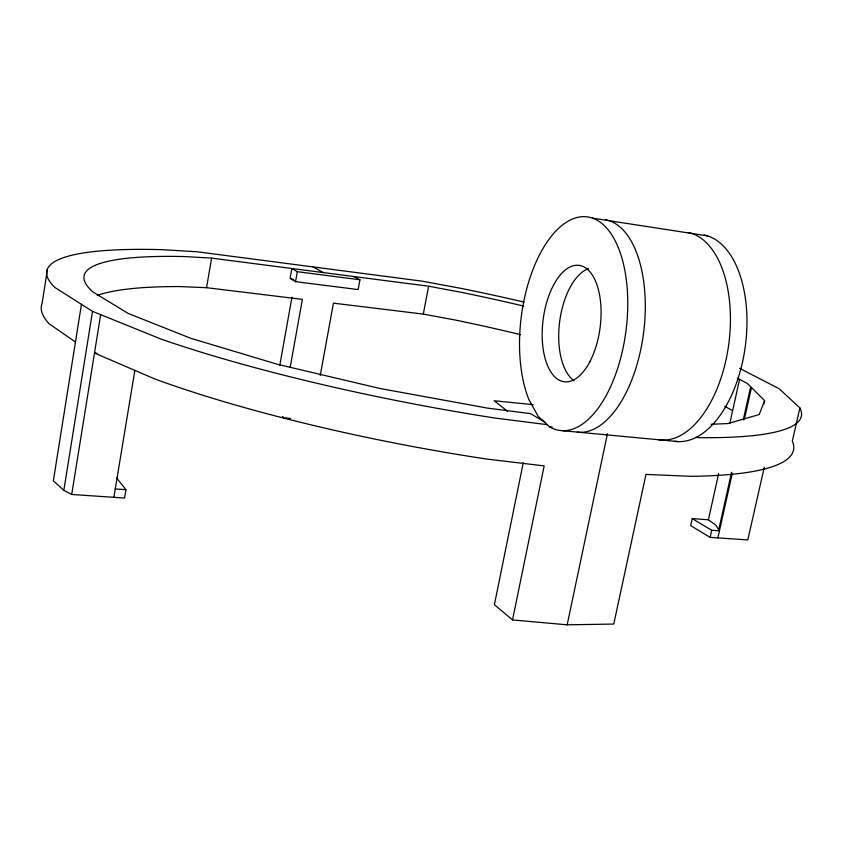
<?xml version="1.0" encoding="UTF-8"?>
<svg xmlns="http://www.w3.org/2000/svg" width="842" height="842" viewBox="0 0 842 842"><rect width="100%" height="100%" fill="white"/><g stroke="black" fill="none" stroke-linecap="round" stroke-linejoin="round"><path stroke-width="1.26" d="M47.457 269.093L42.1 303.562A382.921 68.349 10.8 0 0 49.183 323.833L75.454 341.989M81.453 304.341L53.351 480.835L63.834 490.328L71.696 494.475L124.563 498.032L125.953 489.676L116.501 477.909M63.834 490.328L92.525 311.372L54.877 287.469A384.152 61.287 10.9 0 1 162.401 249.685L197.154 251.779L422.547 281.217L463.037 288.764A384.152 61.287 10.9 0 1 524.103 302.078M71.696 494.475L100.672 314.666M113.88 497.306L134.867 370.28M97.335 295.3A345.736 61.466 10.8 0 1 179.788 286.575L206.553 287.69L211.605 258.115L428.631 286.217L460.258 292.111A346.841 55.109 10.9 0 1 523.798 306.109M279.765 365.481L291.963 297.194M295.542 281.67L297.321 271.703L291.837 268.503L290.08 278.386L295.542 281.67L358.134 289.564L359.944 279.765L354.029 276.555M290.143 367.533L302.394 299.363L206.553 287.69M320.234 375.5L333.443 303.152L423.294 314.098L454.848 319.949A345.736 61.466 10.8 0 1 520.661 334.695M423.294 314.098L428.631 286.217M523.271 462.721L494.391 604.714L512.525 619.933L567.161 624.817L613.765 624.059L645.972 474.414L691.019 476.319A382.921 68.349 10.8 0 0 792.322 441.113L799.9 407.928L779.092 388.678L739.508 368.301M512.525 619.933L544.164 465.889L486.897 459.079A382.921 68.349 10.8 0 1 154.833 378.984L94.493 353.03L97.072 353.293M567.161 624.817L607.461 433.63M692.198 518.598L711.69 530.271L719.457 530.807L715.795 525.145L708.396 519.767L692.198 518.598L690.661 525.587L710.101 537.375L747.812 539.911L764.262 467.257M708.396 519.767L718.658 473.593M729.772 423.568L739.581 379.384M710.101 537.375L711.69 530.271M718.752 529.713L731.572 472.278M743.254 419.958L750.664 386.773M717.868 537.901L732.308 473.267M744.307 419.569L751.464 387.562M763.757 404.486L764.62 400.655L747.37 383.489L737.339 378.195M764.62 400.655L759.189 414.559L727.93 423.547L711.164 424.273M211.605 258.115L184.83 256.578A346.841 55.109 10.9 0 0 92.862 291.932L128.279 313.487L190.976 338.368L277.471 364.302L379.984 388.488L487.36 408.096L530.534 413.643L545.521 422.473M695.576 437.43L699.513 437.651A384.152 61.287 10.9 0 0 799.9 407.928M115.259 488.939L125.953 489.676M290.585 418.442L284.133 417.864L282.375 416.411M562.877 430.736L678.505 441.618M549.573 426.831A107.681 52.836 -82.8 0 0 627.448 314.94A107.681 52.836 -82.8 0 0 560.488 226.645A107.681 52.836 -82.8 0 0 528.934 399.624L538.038 416.148L549.573 426.831L552.152 427.073M533.186 404.665L494.212 400.75L507.431 411.18M291.164 279.039L293.753 279.365M547.195 424.663L495.096 418.064A384.152 61.287 10.9 0 1 161.475 339.252L92.525 311.372M297.321 271.703L359.944 279.765M592.4 218.11L707.669 235.918M313.15 266.925L323.181 272.566M724.846 406.307L732.614 410.738M704.017 234.971A104.219 57.245 -82.7 0 1 745.107 347.767A104.219 57.245 -82.7 0 1 674.779 441.292M605.608 219.741A107.166 53.509 -82.8 0 1 643.446 333.916A107.166 53.509 -82.8 0 1 577.328 432.156M574.034 380.71A58.393 29.123 -82.8 0 1 559.656 321.644A58.393 29.123 -82.8 0 1 588.547 268.577M688.04 232.497A104.703 56.656 -82.7 0 1 728.993 342.336A104.703 56.656 -82.7 0 1 662.443 440.103M661.212 440.05A104.703 56.656 -82.7 0 1 658.76 439.777M589.884 361.66A58.666 28.754 -82.8 0 0 582.517 266.261A58.666 28.754 -82.8 0 0 542.469 342.726A58.666 28.754 -82.8 0 0 589.884 361.66"/></g></svg>
